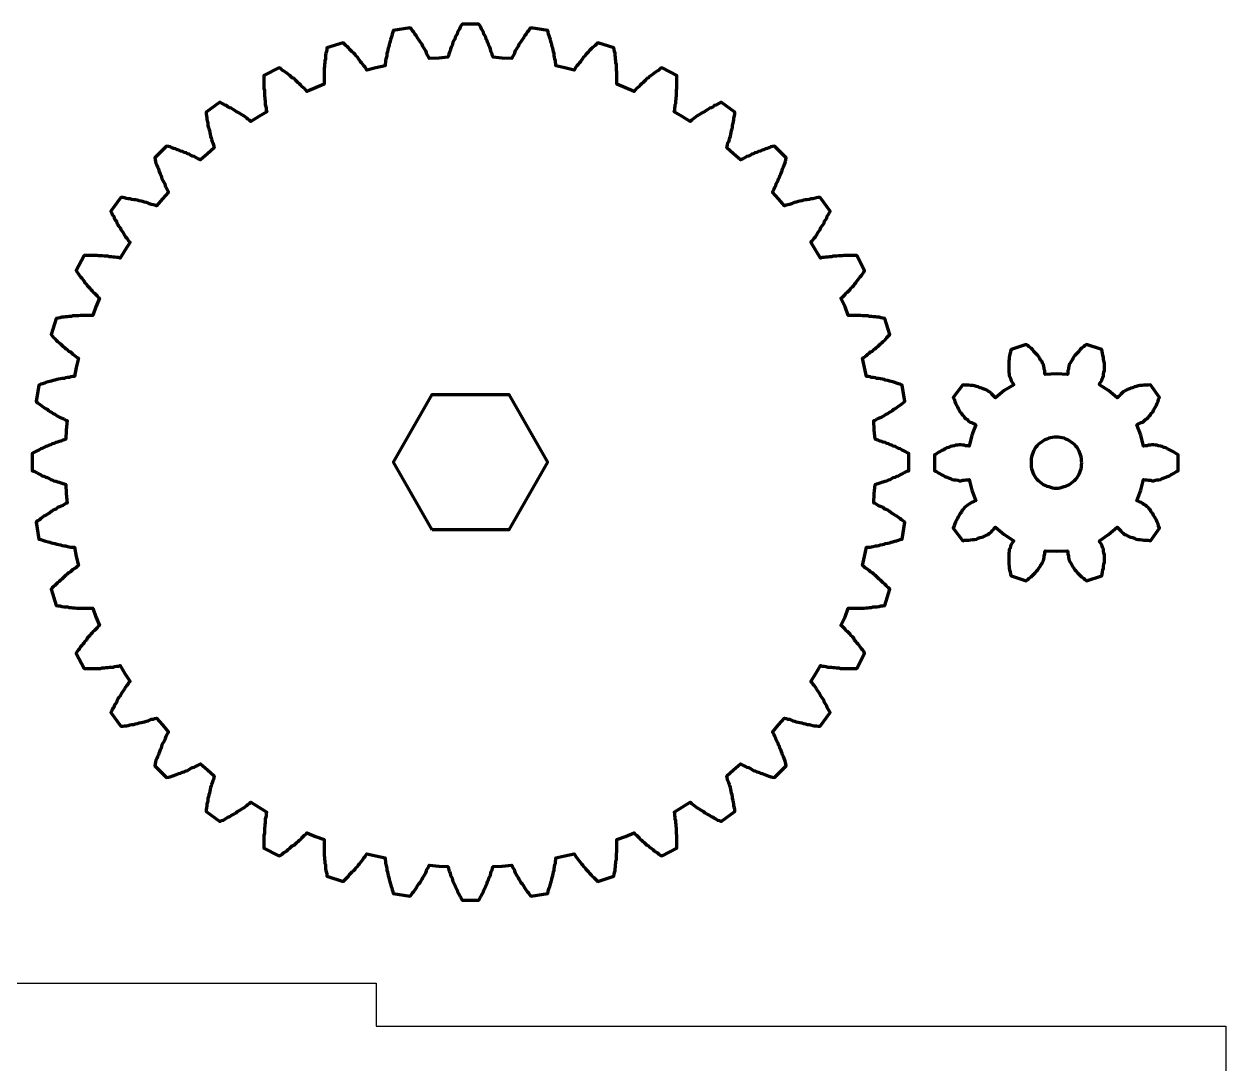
# Model space of a CAD drawing. Header units: millimetres. Extents: x -1288 to -435, y 250 to 901.
# Drawn here: x -782.7 to -671, y 519.5 to 616.2 of the extents above; entities that cross this region are included whole.
import ezdxf

# ---------------------------------------------------------------- set-up
doc = ezdxf.new("R2010")
doc.units = ezdxf.units.MM
doc.header["$MEASUREMENT"] = 0
for name, color, linetype, true_color in [('2D', 1, 'Continuous', 0xff0000), ('Layer 4', 18, 'Continuous', 0x000000), ('Predefinito', 18, 'Continuous', 0x000000)]:
    doc.layers.add(name, color=color, linetype=linetype, true_color=true_color)

msp = doc.modelspace()

# ---------------------------------------------------------------- linework, layer by layer
at = {"layer": '2D', "lineweight": 70}
msp.add_lwpolyline([(-744.8, 569.15), (-748.37, 575.45), (-744.8, 581.75), (-737.65, 581.75), (-734.07, 575.45), (-737.65, 569.15), (-744.8, 569.15)], dxfattribs=at)
msp.add_open_spline([(-684.41, 575.37), (-684.41, 574.9), (-684.54, 574.42), (-684.84, 574.03), (-685.14, 573.6), (-685.58, 573.3), (-686.05, 573.17), (-686.53, 572.99), (-687, 572.99), (-687.48, 573.17), (-687.96, 573.3), (-688.39, 573.6), (-688.69, 574.03), (-688.99, 574.42), (-689.12, 574.9), (-689.12, 575.37), (-689.12, 575.89), (-688.99, 576.37), (-688.69, 576.8), (-688.39, 577.19), (-687.96, 577.49), (-687.48, 577.67), (-687, 577.8), (-686.53, 577.8), (-686.05, 577.67), (-685.58, 577.49), (-685.14, 577.19), (-684.84, 576.8), (-684.54, 576.37), (-684.41, 575.89), (-684.41, 575.37)], degree=3, knots=[0, 0, 0, 0, 1.1, 1.1, 1.1, 2.2, 2.2, 2.2, 3.3, 3.3, 3.3, 4.4, 4.4, 4.4, 5.5, 5.5, 5.5, 6.6, 6.6, 6.6, 7.7, 7.7, 7.7, 8.8, 8.8, 8.8, 9.9, 9.9, 9.9, 11, 11, 11, 11], dxfattribs=at)
at = {"layer": 'Layer 4', "color": 18, "lineweight": 70, "true_color": 0x010101}
for points in [[(-744.17, 613), (-745.06, 612.96), (-745.1, 613.09), (-745.18, 613.21), (-745.27, 613.38), (-745.31, 613.51), (-745.39, 613.68), (-745.48, 613.81), (-745.56, 613.98), (-745.65, 614.1), (-745.73, 614.27), (-745.82, 614.4), (-745.9, 614.53), (-746.03, 614.7), (-746.11, 614.82), (-746.2, 614.99), (-746.28, 615.12), (-746.41, 615.25), (-746.5, 615.42), (-746.62, 615.54), (-746.71, 615.71), (-746.83, 615.84), (-748.4, 615.59), (-748.44, 615.42), (-748.49, 615.25), (-748.53, 615.08), (-748.61, 614.91), (-748.65, 614.74), (-748.7, 614.57), (-748.74, 614.4), (-748.78, 614.27), (-748.82, 614.06), (-748.87, 613.93), (-748.91, 613.77), (-748.95, 613.6), (-748.99, 613.43), (-748.99, 613.26), (-749.04, 613.09), (-749.08, 612.92), (-749.12, 612.75), (-749.12, 612.62), (-749.16, 612.45), (-749.16, 612.28), (-750.01, 612.11)], [(-738.28, 613), (-739.13, 613.09), (-739.17, 613.21), (-739.21, 613.38), (-739.3, 613.55), (-739.34, 613.68), (-739.38, 613.85), (-739.43, 614.02), (-739.51, 614.19), (-739.55, 614.32), (-739.64, 614.48), (-739.68, 614.65), (-739.76, 614.78), (-739.81, 614.95), (-739.89, 615.12), (-739.98, 615.25), (-740.02, 615.42), (-740.1, 615.59), (-740.19, 615.71), (-740.27, 615.88), (-740.36, 616.05), (-740.44, 616.18), (-742.01, 616.18), (-742.09, 616.05), (-742.18, 615.88), (-742.26, 615.71), (-742.35, 615.59), (-742.43, 615.42), (-742.47, 615.25), (-742.56, 615.12), (-742.64, 614.95), (-742.69, 614.78), (-742.77, 614.65), (-742.86, 614.48), (-742.9, 614.32), (-742.94, 614.19), (-743.02, 614.02), (-743.07, 613.85), (-743.11, 613.68), (-743.19, 613.55), (-743.24, 613.38), (-743.28, 613.21), (-743.32, 613.09), (-744.17, 613)], [(-732.44, 612.11), (-733.29, 612.28), (-733.29, 612.45), (-733.33, 612.62), (-733.33, 612.75), (-733.37, 612.92), (-733.41, 613.09), (-733.46, 613.26), (-733.46, 613.43), (-733.5, 613.6), (-733.54, 613.77), (-733.58, 613.93), (-733.63, 614.06), (-733.67, 614.27), (-733.71, 614.4), (-733.75, 614.57), (-733.8, 614.74), (-733.84, 614.91), (-733.92, 615.08), (-733.96, 615.25), (-734.01, 615.42), (-734.05, 615.59), (-735.62, 615.84), (-735.74, 615.71), (-735.83, 615.54), (-735.95, 615.42), (-736.04, 615.25), (-736.17, 615.12), (-736.25, 614.99), (-736.34, 614.82), (-736.42, 614.7), (-736.55, 614.53), (-736.63, 614.4), (-736.72, 614.27), (-736.8, 614.1), (-736.89, 613.98), (-736.97, 613.81), (-737.06, 613.68), (-737.14, 613.51), (-737.18, 613.38), (-737.27, 613.21), (-737.35, 613.09), (-737.39, 612.96), (-738.28, 613)], [(-750.01, 612.11), (-750.86, 611.9), (-750.94, 612.03), (-751.02, 612.16), (-751.15, 612.28), (-751.24, 612.41), (-751.32, 612.54), (-751.45, 612.66), (-751.53, 612.83), (-751.66, 612.96), (-751.74, 613.09), (-751.87, 613.21), (-751.96, 613.34), (-752.08, 613.47), (-752.21, 613.6), (-752.34, 613.72), (-752.47, 613.85), (-752.55, 613.98), (-752.68, 614.1), (-752.8, 614.19), (-752.93, 614.32), (-753.06, 614.44), (-754.58, 613.98), (-754.58, 613.81), (-754.62, 613.64), (-754.67, 613.47), (-754.71, 613.26), (-754.71, 612.92), (-754.75, 612.75), (-754.75, 612.58), (-754.79, 612.41), (-754.79, 612.24), (-754.84, 612.07), (-754.84, 610.59), (-755.64, 610.25)], [(-726.81, 610.25), (-727.61, 610.59), (-727.61, 611.73), (-727.66, 611.9), (-727.66, 612.41), (-727.7, 612.58), (-727.7, 612.75), (-727.74, 612.92), (-727.74, 613.09), (-727.78, 613.26), (-727.78, 613.47), (-727.83, 613.64), (-727.87, 613.81), (-727.91, 613.98), (-729.39, 614.44), (-729.52, 614.32), (-729.65, 614.19), (-729.77, 614.1), (-729.9, 613.98), (-730.03, 613.85), (-730.16, 613.72), (-730.24, 613.6), (-730.37, 613.47), (-730.49, 613.34), (-730.58, 613.21), (-730.71, 613.09), (-730.79, 612.96), (-730.92, 612.83), (-731, 612.66), (-731.13, 612.54), (-731.21, 612.41), (-731.34, 612.28), (-731.43, 612.16), (-731.51, 612.03), (-731.59, 611.9), (-732.44, 612.11)], [(-755.64, 610.25), (-756.44, 609.91), (-756.53, 610.04), (-756.66, 610.17), (-756.78, 610.29), (-756.91, 610.38), (-756.99, 610.51), (-757.12, 610.63), (-757.25, 610.72), (-757.38, 610.84), (-757.5, 610.97), (-757.63, 611.1), (-757.8, 611.18), (-757.93, 611.31), (-758.01, 611.39), (-758.18, 611.52), (-758.31, 611.61), (-758.43, 611.69), (-758.6, 611.82), (-758.73, 611.9), (-758.86, 612.03), (-759.03, 612.11), (-760.42, 611.39), (-760.42, 610.17), (-760.38, 610.04), (-760.38, 609.49), (-760.34, 609.32), (-760.34, 609.19), (-760.3, 609.02), (-760.3, 608.69), (-760.25, 608.52), (-760.21, 608.35), (-760.21, 608.18), (-760.17, 608.01), (-760.89, 607.58)], [(-721.56, 607.58), (-722.28, 608.01), (-722.24, 608.18), (-722.24, 608.35), (-722.2, 608.52), (-722.2, 608.69), (-722.15, 608.81), (-722.15, 609.02), (-722.11, 609.19), (-722.11, 609.32), (-722.07, 609.49), (-722.07, 610.04), (-722.03, 610.17), (-722.03, 611.39), (-723.42, 612.11), (-723.59, 612.03), (-723.72, 611.9), (-723.85, 611.82), (-724.02, 611.69), (-724.14, 611.61), (-724.27, 611.52), (-724.44, 611.39), (-724.57, 611.31), (-724.69, 611.18), (-724.82, 611.1), (-724.95, 610.97), (-725.08, 610.84), (-725.2, 610.72), (-725.33, 610.63), (-725.46, 610.51), (-725.54, 610.38), (-725.67, 610.29), (-725.79, 610.17), (-725.92, 610.04), (-726.01, 609.91), (-726.81, 610.25)], [(-760.89, 607.58), (-761.65, 607.12), (-761.78, 607.25), (-761.91, 607.33), (-762.03, 607.42), (-762.16, 607.54), (-762.29, 607.63), (-762.41, 607.71), (-762.58, 607.8), (-762.71, 607.88), (-762.88, 607.97), (-763.01, 608.05), (-763.13, 608.13), (-763.3, 608.22), (-763.47, 608.35), (-763.6, 608.39), (-763.77, 608.47), (-763.89, 608.6), (-764.06, 608.64), (-764.19, 608.73), (-764.36, 608.81), (-764.53, 608.9), (-765.8, 607.97), (-765.8, 607.8), (-765.76, 607.63), (-765.72, 607.42), (-765.72, 607.29), (-765.67, 607.08), (-765.63, 606.95), (-765.63, 606.74), (-765.59, 606.57), (-765.55, 606.44), (-765.5, 606.27), (-765.46, 606.1), (-765.42, 605.93), (-765.38, 605.76), (-765.33, 605.59), (-765.29, 605.43), (-765.25, 605.26), (-765.17, 605.13), (-765.12, 604.96), (-765.08, 604.79), (-765.04, 604.66), (-765.67, 604.11)], [(-716.78, 604.11), (-717.41, 604.66), (-717.37, 604.79), (-717.33, 604.96), (-717.29, 605.13), (-717.2, 605.26), (-717.16, 605.43), (-717.12, 605.59), (-717.07, 605.76), (-717.03, 605.93), (-716.99, 606.1), (-716.95, 606.27), (-716.9, 606.44), (-716.86, 606.57), (-716.86, 606.74), (-716.82, 606.95), (-716.78, 607.08), (-716.74, 607.29), (-716.74, 607.42), (-716.69, 607.63), (-716.65, 607.8), (-716.65, 607.97), (-717.92, 608.9), (-718.09, 608.81), (-718.26, 608.73), (-718.39, 608.64), (-718.56, 608.6), (-718.68, 608.47), (-718.85, 608.39), (-718.98, 608.35), (-719.15, 608.22), (-719.32, 608.13), (-719.44, 608.05), (-719.57, 607.97), (-719.74, 607.88), (-719.87, 607.8), (-720.04, 607.71), (-720.16, 607.63), (-720.29, 607.54), (-720.42, 607.42), (-720.55, 607.33), (-720.67, 607.25), (-720.8, 607.12), (-721.56, 607.58)], [(-765.67, 604.11), (-766.31, 603.56), (-766.48, 603.61), (-766.6, 603.69), (-766.77, 603.77), (-766.9, 603.86), (-767.07, 603.9), (-767.24, 603.99), (-767.37, 604.07), (-767.54, 604.11), (-767.66, 604.2), (-767.83, 604.24), (-768, 604.32), (-768.17, 604.37), (-768.34, 604.45), (-768.47, 604.49), (-768.64, 604.58), (-768.81, 604.62), (-768.98, 604.66), (-769.14, 604.75), (-769.31, 604.79), (-769.48, 604.83), (-770.58, 603.73), (-770.54, 603.56), (-770.5, 603.39), (-770.46, 603.22), (-770.37, 603.05), (-770.33, 602.89), (-770.24, 602.72), (-770.2, 602.55), (-770.12, 602.42), (-770.08, 602.25), (-769.99, 602.08), (-769.95, 601.91), (-769.91, 601.78), (-769.82, 601.62), (-769.74, 601.49), (-769.65, 601.32), (-769.61, 601.15), (-769.53, 601.02), (-769.44, 600.85), (-769.4, 600.73), (-769.31, 600.56), (-769.86, 599.92)], [(-712.59, 599.92), (-713.14, 600.56), (-713.05, 600.73), (-713.01, 600.85), (-712.93, 601.02), (-712.84, 601.15), (-712.8, 601.32), (-712.71, 601.49), (-712.63, 601.62), (-712.59, 601.78), (-712.5, 601.91), (-712.46, 602.08), (-712.38, 602.25), (-712.33, 602.42), (-712.25, 602.55), (-712.21, 602.72), (-712.12, 602.89), (-712.08, 603.05), (-711.99, 603.22), (-711.95, 603.39), (-711.91, 603.56), (-711.87, 603.73), (-712.97, 604.83), (-713.14, 604.79), (-713.31, 604.75), (-713.48, 604.66), (-713.64, 604.62), (-713.81, 604.58), (-713.98, 604.49), (-714.11, 604.45), (-714.28, 604.37), (-714.45, 604.32), (-714.62, 604.24), (-714.79, 604.2), (-714.91, 604.11), (-715.08, 604.07), (-715.21, 603.99), (-715.38, 603.9), (-715.55, 603.86), (-715.68, 603.77), (-715.85, 603.69), (-715.97, 603.61), (-716.14, 603.56), (-716.78, 604.11)], [(-769.86, 599.92), (-770.41, 599.29), (-770.58, 599.33), (-770.71, 599.37), (-770.88, 599.41), (-771.05, 599.46), (-771.18, 599.54), (-771.35, 599.58), (-771.52, 599.63), (-771.68, 599.67), (-771.85, 599.71), (-772.02, 599.75), (-772.19, 599.8), (-772.36, 599.84), (-772.49, 599.84), (-772.7, 599.88), (-772.87, 599.92), (-773.04, 599.92), (-773.21, 599.96), (-773.38, 600.01), (-773.55, 600.05), (-773.72, 600.05), (-774.65, 598.78), (-774.56, 598.61), (-774.52, 598.44), (-774.39, 598.31), (-774.35, 598.14), (-774.27, 598.02), (-774.14, 597.85), (-774.1, 597.68), (-774.01, 597.55), (-773.93, 597.38), (-773.8, 597.25), (-773.72, 597.09), (-773.63, 596.96), (-773.55, 596.83), (-773.46, 596.66), (-773.38, 596.54), (-773.29, 596.41), (-773.17, 596.28), (-773.08, 596.15), (-773, 596.03), (-772.87, 595.9), (-773.34, 595.14)], [(-709.12, 595.14), (-709.58, 595.9), (-709.45, 596.03), (-709.37, 596.15), (-709.28, 596.28), (-709.16, 596.41), (-709.07, 596.54), (-708.99, 596.66), (-708.9, 596.83), (-708.82, 596.96), (-708.73, 597.09), (-708.65, 597.25), (-708.56, 597.38), (-708.44, 597.55), (-708.35, 597.68), (-708.31, 597.85), (-708.18, 598.02), (-708.1, 598.14), (-708.06, 598.31), (-707.97, 598.44), (-707.89, 598.61), (-707.8, 598.78), (-708.73, 600.05), (-708.9, 600.05), (-709.07, 600.01), (-709.28, 599.96), (-709.41, 599.92), (-709.62, 599.92), (-709.75, 599.88), (-709.96, 599.84), (-710.09, 599.84), (-710.26, 599.8), (-710.43, 599.75), (-710.6, 599.71), (-710.77, 599.67), (-710.94, 599.63), (-711.11, 599.58), (-711.27, 599.54), (-711.4, 599.46), (-711.57, 599.41), (-711.74, 599.37), (-711.87, 599.33), (-712.04, 599.29), (-712.59, 599.92)], [(-773.34, 595.14), (-773.8, 594.42), (-773.93, 594.46), (-774.1, 594.46), (-774.27, 594.5), (-774.44, 594.5), (-774.61, 594.55), (-774.77, 594.55), (-774.94, 594.59), (-775.24, 594.59), (-775.45, 594.63), (-775.79, 594.63), (-775.92, 594.67), (-777.15, 594.67), (-777.87, 593.28), (-777.78, 593.11), (-777.7, 592.98), (-777.57, 592.81), (-777.48, 592.68), (-777.36, 592.56), (-777.27, 592.43), (-777.15, 592.26), (-777.06, 592.13), (-776.93, 592.01), (-776.85, 591.88), (-776.72, 591.75), (-776.6, 591.62), (-776.51, 591.5), (-776.38, 591.37), (-776.3, 591.24), (-776.17, 591.16), (-776.04, 591.03), (-775.92, 590.9), (-775.83, 590.78), (-775.71, 590.69), (-776.04, 589.89)], [(-706.41, 589.89), (-706.79, 590.69), (-706.66, 590.78), (-706.53, 590.9), (-706.41, 591.03), (-706.32, 591.16), (-706.19, 591.24), (-706.07, 591.37), (-705.94, 591.5), (-705.86, 591.62), (-705.73, 591.75), (-705.6, 591.88), (-705.52, 592.01), (-705.39, 592.13), (-705.31, 592.26), (-705.18, 592.43), (-705.09, 592.56), (-705.01, 592.68), (-704.88, 592.81), (-704.76, 592.98), (-704.67, 593.11), (-704.59, 593.28), (-705.31, 594.67), (-706.53, 594.67), (-706.66, 594.63), (-707, 594.63), (-707.21, 594.59), (-707.51, 594.59), (-707.68, 594.55), (-707.85, 594.55), (-708.01, 594.5), (-708.18, 594.5), (-708.35, 594.46), (-708.52, 594.46), (-708.69, 594.42), (-709.12, 595.14)], [(-776.04, 589.89), (-776.34, 589.08), (-777.48, 589.08), (-777.65, 589.04), (-778.2, 589.04), (-778.33, 589), (-778.54, 589), (-778.67, 588.96), (-778.88, 588.96), (-779.01, 588.92), (-779.22, 588.92), (-779.39, 588.87), (-779.56, 588.83), (-779.73, 588.79), (-780.19, 587.31), (-780.11, 587.18), (-779.98, 587.05), (-779.85, 586.93), (-779.73, 586.8), (-779.6, 586.67), (-779.47, 586.54), (-779.35, 586.46), (-779.22, 586.33), (-779.09, 586.21), (-778.97, 586.12), (-778.84, 585.99), (-778.71, 585.91), (-778.59, 585.78), (-778.42, 585.7), (-778.29, 585.57), (-778.2, 585.49), (-778.03, 585.36), (-777.91, 585.27), (-777.78, 585.19), (-777.65, 585.11), (-777.87, 584.26)], [(-704.59, 584.26), (-704.8, 585.11), (-704.67, 585.19), (-704.54, 585.27), (-704.42, 585.36), (-704.29, 585.49), (-704.16, 585.57), (-704.04, 585.7), (-703.87, 585.78), (-703.74, 585.91), (-703.61, 585.99), (-703.48, 586.12), (-703.36, 586.21), (-703.23, 586.33), (-703.1, 586.46), (-702.98, 586.54), (-702.85, 586.67), (-702.72, 586.8), (-702.6, 586.93), (-702.51, 587.05), (-702.38, 587.18), (-702.26, 587.31), (-702.72, 588.79), (-702.89, 588.83), (-703.06, 588.87), (-703.23, 588.92), (-703.44, 588.92), (-703.57, 588.96), (-703.78, 588.96), (-703.95, 589), (-704.12, 589), (-704.29, 589.04), (-704.8, 589.04), (-704.97, 589.08), (-706.11, 589.08), (-706.41, 589.89)], [(-686.75, 583.67), (-687.8, 583.59), (-687.85, 583.76), (-687.85, 583.93), (-687.89, 584.05), (-687.89, 584.22), (-687.93, 584.35), (-687.97, 584.52), (-688.06, 584.64), (-688.1, 584.81), (-688.23, 584.94), (-688.31, 585.07), (-688.4, 585.24), (-688.48, 585.36), (-688.61, 585.49), (-688.74, 585.62), (-688.86, 585.75), (-688.99, 585.91), (-689.12, 586.04), (-689.29, 586.17), (-689.41, 586.3), (-689.58, 586.38), (-690.98, 585.91), (-691.02, 585.75), (-691.06, 585.58), (-691.11, 585.36), (-691.15, 585.19), (-691.15, 585.03), (-691.19, 584.86), (-691.19, 583.8), (-691.15, 583.63), (-691.15, 583.46), (-691.06, 583.33), (-691.02, 583.2), (-690.98, 583.04), (-690.89, 582.91), (-690.81, 582.78), (-690.72, 582.65), (-691.61, 582.1)], [(-681.92, 582.1), (-682.77, 582.65), (-682.72, 582.78), (-682.64, 582.91), (-682.55, 583.04), (-682.51, 583.2), (-682.43, 583.33), (-682.39, 583.46), (-682.39, 583.63), (-682.34, 583.8), (-682.3, 583.97), (-682.3, 584.64), (-682.34, 584.86), (-682.39, 585.03), (-682.39, 585.19), (-682.43, 585.36), (-682.47, 585.58), (-682.51, 585.75), (-682.55, 585.91), (-683.95, 586.38), (-684.12, 586.3), (-684.25, 586.17), (-684.42, 586.04), (-684.54, 585.91), (-684.67, 585.75), (-684.8, 585.62), (-684.93, 585.49), (-685.05, 585.36), (-685.14, 585.24), (-685.22, 585.07), (-685.31, 584.94), (-685.39, 584.81), (-685.48, 584.64), (-685.56, 584.52), (-685.6, 584.35), (-685.64, 584.22), (-685.64, 584.05), (-685.69, 583.93), (-685.69, 583.76), (-685.73, 583.59), (-686.75, 583.67)], [(-777.87, 584.26), (-778.03, 583.41), (-778.2, 583.41), (-778.37, 583.37), (-778.54, 583.33), (-778.67, 583.33), (-778.88, 583.29), (-779.01, 583.24), (-779.18, 583.24), (-779.35, 583.2), (-779.52, 583.16), (-779.69, 583.12), (-779.85, 583.07), (-780.02, 583.03), (-780.19, 582.99), (-780.32, 582.95), (-780.49, 582.9), (-780.7, 582.86), (-780.83, 582.78), (-781, 582.73), (-781.17, 582.69), (-781.34, 582.61), (-781.59, 581.08), (-781.46, 580.96), (-781.29, 580.83), (-781.17, 580.75), (-781.04, 580.66), (-780.87, 580.53), (-780.74, 580.45), (-780.57, 580.36), (-780.45, 580.24), (-780.32, 580.15), (-780.15, 580.07), (-780.02, 579.98), (-779.85, 579.9), (-779.73, 579.81), (-779.6, 579.73), (-779.43, 579.64), (-779.26, 579.56), (-779.13, 579.52), (-779.01, 579.43), (-778.84, 579.35), (-778.71, 579.31), (-778.8, 578.42)], [(-703.7, 578.42), (-703.74, 579.31), (-703.61, 579.35), (-703.44, 579.43), (-703.32, 579.52), (-703.19, 579.56), (-703.02, 579.64), (-702.85, 579.73), (-702.72, 579.81), (-702.6, 579.9), (-702.43, 579.98), (-702.3, 580.07), (-702.13, 580.15), (-702, 580.24), (-701.88, 580.36), (-701.71, 580.45), (-701.58, 580.53), (-701.45, 580.66), (-701.28, 580.75), (-701.16, 580.83), (-700.99, 580.96), (-700.86, 581.08), (-701.11, 582.61), (-701.28, 582.69), (-701.45, 582.73), (-701.62, 582.78), (-701.79, 582.86), (-701.96, 582.9), (-702.13, 582.95), (-702.26, 582.99), (-702.43, 583.03), (-702.64, 583.07), (-702.77, 583.12), (-702.93, 583.16), (-703.1, 583.2), (-703.27, 583.24), (-703.44, 583.24), (-703.57, 583.29), (-703.78, 583.33), (-703.95, 583.33), (-704.08, 583.37), (-704.25, 583.41), (-704.42, 583.41), (-704.59, 584.26)], [(-691.61, 582.1), (-692.42, 581.43), (-692.54, 581.55), (-692.63, 581.64), (-692.76, 581.77), (-692.84, 581.85), (-692.97, 581.98), (-693.1, 582.06), (-693.22, 582.15), (-693.39, 582.19), (-693.56, 582.27), (-693.69, 582.32), (-693.86, 582.36), (-694.03, 582.44), (-694.2, 582.49), (-694.37, 582.53), (-694.53, 582.57), (-694.75, 582.57), (-694.92, 582.61), (-695.3, 582.61), (-695.47, 582.65), (-696.35, 581.47), (-696.27, 581.3), (-696.19, 581.09), (-696.14, 580.92), (-696.06, 580.75), (-695.97, 580.58), (-695.89, 580.45), (-695.8, 580.28), (-695.72, 580.11), (-695.59, 579.99), (-695.51, 579.86), (-695.38, 579.73), (-695.3, 579.61), (-695.17, 579.48), (-695.04, 579.4), (-694.92, 579.27), (-694.79, 579.18), (-694.66, 579.14), (-694.53, 579.06), (-694.37, 579.01), (-694.24, 578.93), (-694.62, 577.96)], [(-678.91, 577.96), (-679.29, 578.93), (-679.17, 579.01), (-679, 579.06), (-678.87, 579.14), (-678.74, 579.18), (-678.62, 579.27), (-678.49, 579.4), (-678.36, 579.48), (-678.24, 579.61), (-678.15, 579.73), (-678.02, 579.86), (-677.94, 579.99), (-677.81, 580.11), (-677.73, 580.28), (-677.64, 580.45), (-677.56, 580.58), (-677.47, 580.75), (-677.39, 580.92), (-677.3, 581.09), (-677.26, 581.3), (-677.18, 581.47), (-678.02, 582.65), (-678.24, 582.61), (-678.62, 582.61), (-678.79, 582.57), (-679, 582.57), (-679.17, 582.53), (-679.34, 582.49), (-679.51, 582.44), (-679.68, 582.36), (-679.84, 582.32), (-679.97, 582.27), (-680.14, 582.19), (-680.27, 582.15), (-680.44, 582.06), (-680.56, 581.98), (-680.69, 581.85), (-680.78, 581.77), (-680.86, 581.64), (-680.99, 581.55), (-681.11, 581.43), (-681.92, 582.1)], [(-778.8, 578.42), (-778.84, 577.57), (-779.01, 577.53), (-779.13, 577.49), (-779.3, 577.4), (-779.47, 577.36), (-779.6, 577.32), (-779.77, 577.27), (-779.94, 577.19), (-780.11, 577.15), (-780.24, 577.06), (-780.4, 577.02), (-780.57, 576.94), (-780.7, 576.89), (-780.87, 576.81), (-781.04, 576.72), (-781.17, 576.68), (-781.34, 576.55), (-781.51, 576.51), (-781.63, 576.43), (-781.8, 576.34), (-781.97, 576.26), (-781.97, 574.65), (-781.8, 574.61), (-781.63, 574.52), (-781.51, 574.44), (-781.34, 574.35), (-781.17, 574.27), (-781.04, 574.18), (-780.87, 574.14), (-780.7, 574.06), (-780.57, 574.01), (-780.4, 573.93), (-780.24, 573.84), (-780.11, 573.8), (-779.94, 573.72), (-779.77, 573.68), (-779.6, 573.63), (-779.47, 573.59), (-779.3, 573.51), (-779.13, 573.46), (-779.01, 573.42), (-778.84, 573.38), (-778.8, 572.53)], [(-703.7, 572.53), (-703.61, 573.38), (-703.44, 573.42), (-703.32, 573.46), (-703.15, 573.51), (-702.98, 573.59), (-702.85, 573.63), (-702.68, 573.68), (-702.51, 573.72), (-702.38, 573.8), (-702.21, 573.84), (-702.05, 573.93), (-701.92, 574.01), (-701.75, 574.06), (-701.58, 574.14), (-701.45, 574.18), (-701.28, 574.27), (-701.11, 574.35), (-700.94, 574.44), (-700.82, 574.52), (-700.65, 574.61), (-700.48, 574.65), (-700.48, 576.26), (-700.65, 576.34), (-700.82, 576.43), (-700.94, 576.51), (-701.11, 576.55), (-701.28, 576.68), (-701.45, 576.72), (-701.58, 576.81), (-701.75, 576.89), (-701.92, 576.94), (-702.05, 577.02), (-702.21, 577.06), (-702.38, 577.15), (-702.51, 577.19), (-702.68, 577.27), (-702.85, 577.32), (-702.98, 577.36), (-703.15, 577.4), (-703.32, 577.49), (-703.44, 577.53), (-703.61, 577.57), (-703.7, 578.42)], [(-694.62, 577.96), (-694.87, 576.94), (-695.04, 576.98), (-695.17, 576.98), (-695.34, 577.02), (-695.47, 577.02), (-695.64, 577.07), (-695.8, 577.07), (-695.93, 577.02), (-696.1, 577.02), (-696.27, 576.98), (-696.44, 576.94), (-696.61, 576.9), (-696.78, 576.81), (-696.95, 576.77), (-697.12, 576.69), (-697.24, 576.6), (-697.41, 576.52), (-697.58, 576.43), (-697.75, 576.35), (-697.92, 576.22), (-698.09, 576.14), (-698.09, 574.65), (-697.92, 574.57), (-697.75, 574.44), (-697.58, 574.36), (-697.41, 574.27), (-697.24, 574.19), (-697.12, 574.1), (-696.95, 574.06), (-696.78, 573.98), (-696.61, 573.93), (-696.44, 573.85), (-696.27, 573.81), (-696.1, 573.81), (-695.93, 573.76), (-695.8, 573.72), (-695.64, 573.72), (-695.47, 573.76), (-695.34, 573.76), (-695.17, 573.81), (-695.04, 573.81), (-694.87, 573.85), (-694.62, 572.83)], [(-678.91, 572.83), (-678.66, 573.85), (-678.49, 573.81), (-678.36, 573.81), (-678.19, 573.76), (-678.02, 573.76), (-677.9, 573.72), (-677.73, 573.72), (-677.56, 573.76), (-677.43, 573.81), (-677.26, 573.81), (-677.09, 573.85), (-676.92, 573.93), (-676.75, 573.98), (-676.59, 574.06), (-676.42, 574.1), (-676.25, 574.19), (-676.12, 574.27), (-675.95, 574.36), (-675.78, 574.44), (-675.61, 574.57), (-675.44, 574.65), (-675.44, 576.14), (-675.61, 576.22), (-675.78, 576.35), (-675.95, 576.43), (-676.12, 576.52), (-676.25, 576.6), (-676.42, 576.69), (-676.59, 576.77), (-676.75, 576.81), (-676.92, 576.9), (-677.09, 576.94), (-677.26, 576.98), (-677.43, 577.02), (-677.56, 577.02), (-677.73, 577.07), (-677.9, 577.07), (-678.02, 577.02), (-678.19, 577.02), (-678.36, 576.98), (-678.49, 576.98), (-678.66, 576.94), (-678.91, 577.96)], [(-778.8, 572.53), (-778.71, 571.64), (-778.84, 571.6), (-779.01, 571.52), (-779.13, 571.43), (-779.26, 571.35), (-779.43, 571.3), (-779.6, 571.22), (-779.73, 571.09), (-779.85, 571.05), (-780.02, 570.97), (-780.15, 570.88), (-780.32, 570.75), (-780.45, 570.67), (-780.57, 570.59), (-780.74, 570.5), (-780.87, 570.42), (-781.04, 570.29), (-781.17, 570.2), (-781.29, 570.08), (-781.46, 569.99), (-781.59, 569.87), (-781.34, 568.3), (-781.17, 568.26), (-781, 568.21), (-780.83, 568.13), (-780.7, 568.09), (-780.49, 568.05), (-780.32, 568), (-780.19, 567.96), (-780.02, 567.92), (-779.85, 567.88), (-779.69, 567.83), (-779.52, 567.79), (-779.35, 567.75), (-779.18, 567.71), (-779.01, 567.66), (-778.88, 567.66), (-778.67, 567.62), (-778.54, 567.58), (-778.37, 567.54), (-778.03, 567.54), (-777.87, 566.69)], [(-704.59, 566.69), (-704.42, 567.54), (-704.08, 567.54), (-703.95, 567.58), (-703.78, 567.62), (-703.57, 567.66), (-703.44, 567.66), (-703.27, 567.71), (-703.1, 567.75), (-702.93, 567.79), (-702.77, 567.83), (-702.64, 567.88), (-702.43, 567.92), (-702.26, 567.96), (-702.13, 568), (-701.96, 568.05), (-701.79, 568.09), (-701.62, 568.13), (-701.45, 568.21), (-701.28, 568.26), (-701.11, 568.3), (-700.86, 569.87), (-700.99, 569.99), (-701.16, 570.08), (-701.28, 570.2), (-701.45, 570.29), (-701.58, 570.42), (-701.71, 570.5), (-701.88, 570.59), (-702, 570.67), (-702.13, 570.75), (-702.3, 570.88), (-702.43, 570.97), (-702.6, 571.05), (-702.72, 571.09), (-702.85, 571.22), (-703.02, 571.3), (-703.19, 571.35), (-703.32, 571.43), (-703.44, 571.52), (-703.61, 571.6), (-703.74, 571.64), (-703.7, 572.53)], [(-694.62, 572.83), (-694.24, 571.86), (-694.37, 571.82), (-694.53, 571.73), (-694.66, 571.69), (-694.79, 571.61), (-694.92, 571.52), (-695.04, 571.44), (-695.17, 571.31), (-695.3, 571.23), (-695.38, 571.1), (-695.51, 570.97), (-695.59, 570.8), (-695.72, 570.67), (-695.8, 570.5), (-695.89, 570.38), (-695.97, 570.21), (-696.06, 570.04), (-696.14, 569.87), (-696.19, 569.7), (-696.27, 569.53), (-696.35, 569.32), (-695.47, 568.13), (-695.3, 568.18), (-694.92, 568.18), (-694.75, 568.22), (-694.53, 568.26), (-694.37, 568.26), (-694.2, 568.3), (-694.03, 568.39), (-693.86, 568.43), (-693.69, 568.47), (-693.56, 568.52), (-693.39, 568.6), (-693.22, 568.68), (-693.1, 568.73), (-692.97, 568.85), (-692.84, 568.94), (-692.76, 569.07), (-692.63, 569.15), (-692.54, 569.28), (-692.42, 569.4), (-691.61, 568.73)], [(-681.92, 568.73), (-681.11, 569.4), (-680.99, 569.28), (-680.86, 569.15), (-680.78, 569.07), (-680.69, 568.94), (-680.56, 568.85), (-680.44, 568.73), (-680.27, 568.68), (-680.14, 568.6), (-679.97, 568.52), (-679.84, 568.47), (-679.68, 568.43), (-679.51, 568.39), (-679.34, 568.3), (-679.17, 568.26), (-679, 568.26), (-678.79, 568.22), (-678.62, 568.18), (-678.24, 568.18), (-678.02, 568.13), (-677.18, 569.32), (-677.26, 569.53), (-677.3, 569.7), (-677.39, 569.87), (-677.47, 570.04), (-677.56, 570.21), (-677.64, 570.38), (-677.73, 570.5), (-677.81, 570.67), (-677.94, 570.8), (-678.02, 570.97), (-678.15, 571.1), (-678.24, 571.23), (-678.36, 571.31), (-678.49, 571.44), (-678.62, 571.52), (-678.74, 571.61), (-678.87, 571.69), (-679, 571.73), (-679.17, 571.82), (-679.29, 571.86), (-678.91, 572.83)], [(-691.61, 568.73), (-690.72, 568.13), (-690.81, 568.01), (-690.89, 567.88), (-690.98, 567.75), (-691.02, 567.63), (-691.06, 567.46), (-691.15, 567.33), (-691.15, 567.16), (-691.19, 566.99), (-691.19, 565.98), (-691.15, 565.76), (-691.15, 565.59), (-691.11, 565.43), (-691.06, 565.26), (-691.02, 565.04), (-690.98, 564.88), (-689.58, 564.41), (-689.41, 564.54), (-689.29, 564.66), (-689.12, 564.79), (-688.99, 564.92), (-688.86, 565.04), (-688.74, 565.17), (-688.61, 565.3), (-688.48, 565.43), (-688.4, 565.59), (-688.31, 565.72), (-688.23, 565.85), (-688.1, 566.02), (-688.06, 566.14), (-687.97, 566.31), (-687.93, 566.44), (-687.89, 566.61), (-687.89, 566.74), (-687.85, 566.91), (-687.85, 567.08), (-687.8, 567.2), (-686.75, 567.16)], [(-686.75, 567.16), (-685.73, 567.2), (-685.69, 567.08), (-685.69, 566.91), (-685.64, 566.74), (-685.64, 566.61), (-685.6, 566.44), (-685.56, 566.31), (-685.48, 566.14), (-685.39, 566.02), (-685.31, 565.85), (-685.22, 565.72), (-685.14, 565.59), (-685.05, 565.43), (-684.93, 565.3), (-684.8, 565.17), (-684.67, 565.04), (-684.54, 564.92), (-684.42, 564.79), (-684.25, 564.66), (-684.12, 564.54), (-683.95, 564.41), (-682.55, 564.88), (-682.51, 565.04), (-682.47, 565.26), (-682.43, 565.43), (-682.39, 565.59), (-682.39, 565.76), (-682.34, 565.98), (-682.3, 566.14), (-682.3, 566.82), (-682.34, 566.99), (-682.39, 567.16), (-682.39, 567.33), (-682.43, 567.46), (-682.51, 567.63), (-682.55, 567.75), (-682.64, 567.88), (-682.72, 568.01), (-682.77, 568.13), (-681.92, 568.73)], [(-777.87, 566.69), (-777.65, 565.84), (-777.78, 565.76), (-777.91, 565.63), (-778.03, 565.55), (-778.2, 565.46), (-778.29, 565.38), (-778.42, 565.25), (-778.59, 565.17), (-778.71, 565.04), (-778.84, 564.95), (-778.97, 564.83), (-779.09, 564.7), (-779.22, 564.57), (-779.35, 564.49), (-779.47, 564.36), (-779.6, 564.24), (-779.73, 564.11), (-779.85, 563.98), (-779.98, 563.9), (-780.11, 563.77), (-780.19, 563.64), (-779.73, 562.12), (-779.56, 562.08), (-779.39, 562.08), (-779.22, 562.03), (-779.01, 561.99), (-778.67, 561.99), (-778.54, 561.95), (-778.33, 561.95), (-778.2, 561.91), (-777.99, 561.91), (-777.82, 561.86), (-776.34, 561.86), (-776.04, 561.06)], [(-706.41, 561.06), (-706.11, 561.86), (-704.63, 561.86), (-704.46, 561.91), (-704.29, 561.91), (-704.12, 561.95), (-703.95, 561.95), (-703.78, 561.99), (-703.44, 561.99), (-703.23, 562.03), (-703.06, 562.08), (-702.89, 562.08), (-702.72, 562.12), (-702.26, 563.64), (-702.38, 563.77), (-702.51, 563.9), (-702.6, 563.98), (-702.72, 564.11), (-702.85, 564.24), (-702.98, 564.36), (-703.1, 564.49), (-703.23, 564.57), (-703.36, 564.7), (-703.48, 564.83), (-703.61, 564.95), (-703.74, 565.04), (-703.87, 565.17), (-704.04, 565.25), (-704.16, 565.38), (-704.29, 565.46), (-704.42, 565.55), (-704.54, 565.63), (-704.67, 565.76), (-704.8, 565.84), (-704.59, 566.69)], [(-776.04, 561.06), (-775.71, 560.26), (-775.83, 560.17), (-775.92, 560.04), (-776.04, 559.92), (-776.17, 559.79), (-776.3, 559.71), (-776.38, 559.58), (-776.51, 559.45), (-776.6, 559.32), (-776.72, 559.2), (-776.85, 559.07), (-776.93, 558.9), (-777.06, 558.77), (-777.15, 558.65), (-777.27, 558.52), (-777.36, 558.39), (-777.48, 558.27), (-777.57, 558.1), (-777.7, 557.97), (-777.78, 557.84), (-777.87, 557.67), (-777.15, 556.28), (-775.58, 556.28), (-775.45, 556.32), (-775.24, 556.32), (-775.11, 556.36), (-774.94, 556.36), (-774.77, 556.4), (-774.44, 556.4), (-774.27, 556.45), (-774.1, 556.49), (-773.93, 556.49), (-773.8, 556.53), (-773.34, 555.81)], [(-709.12, 555.81), (-708.69, 556.53), (-708.52, 556.49), (-708.35, 556.49), (-708.18, 556.45), (-708.01, 556.4), (-707.68, 556.4), (-707.51, 556.36), (-707.38, 556.36), (-707.21, 556.32), (-707, 556.32), (-706.87, 556.28), (-705.31, 556.28), (-704.59, 557.67), (-704.67, 557.84), (-704.76, 557.97), (-704.88, 558.1), (-705.01, 558.27), (-705.09, 558.39), (-705.18, 558.52), (-705.31, 558.65), (-705.39, 558.77), (-705.52, 558.9), (-705.6, 559.07), (-705.73, 559.2), (-705.86, 559.32), (-705.94, 559.45), (-706.07, 559.58), (-706.19, 559.71), (-706.32, 559.79), (-706.41, 559.92), (-706.53, 560.04), (-706.66, 560.17), (-706.79, 560.26), (-706.41, 561.06)], [(-773.34, 555.81), (-772.87, 555.05), (-773, 554.92), (-773.08, 554.79), (-773.17, 554.67), (-773.29, 554.54), (-773.38, 554.37), (-773.46, 554.24), (-773.55, 554.12), (-773.63, 553.99), (-773.72, 553.82), (-773.8, 553.69), (-773.93, 553.57), (-774.01, 553.4), (-774.1, 553.23), (-774.14, 553.1), (-774.27, 552.93), (-774.35, 552.8), (-774.39, 552.64), (-774.52, 552.47), (-774.56, 552.34), (-774.65, 552.17), (-773.72, 550.9), (-773.55, 550.9), (-773.38, 550.94), (-773.21, 550.94), (-773.04, 550.98), (-772.87, 551.03), (-772.7, 551.07), (-772.49, 551.07), (-772.36, 551.11), (-772.19, 551.15), (-772.02, 551.2), (-771.85, 551.24), (-771.68, 551.28), (-771.52, 551.32), (-771.35, 551.37), (-771.18, 551.41), (-771.05, 551.45), (-770.88, 551.54), (-770.71, 551.54), (-770.58, 551.62), (-770.41, 551.66), (-769.86, 551.03)], [(-712.59, 551.03), (-712.04, 551.66), (-711.87, 551.62), (-711.74, 551.54), (-711.57, 551.54), (-711.4, 551.45), (-711.27, 551.41), (-711.11, 551.37), (-710.94, 551.32), (-710.77, 551.28), (-710.6, 551.24), (-710.43, 551.2), (-710.26, 551.15), (-710.09, 551.11), (-709.96, 551.07), (-709.75, 551.07), (-709.62, 551.03), (-709.41, 550.98), (-709.28, 550.94), (-709.07, 550.94), (-708.9, 550.9), (-708.73, 550.9), (-707.8, 552.17), (-707.89, 552.34), (-707.97, 552.47), (-708.06, 552.64), (-708.1, 552.8), (-708.18, 552.93), (-708.31, 553.1), (-708.35, 553.23), (-708.44, 553.4), (-708.56, 553.57), (-708.65, 553.69), (-708.73, 553.82), (-708.82, 553.99), (-708.9, 554.12), (-708.99, 554.24), (-709.07, 554.37), (-709.16, 554.54), (-709.28, 554.67), (-709.37, 554.79), (-709.45, 554.92), (-709.58, 555.05), (-709.12, 555.81)], [(-769.86, 551.03), (-769.31, 550.35), (-769.4, 550.22), (-769.44, 550.1), (-769.53, 549.93), (-769.61, 549.76), (-769.65, 549.63), (-769.74, 549.46), (-769.82, 549.33), (-769.91, 549.16), (-769.95, 549.04), (-769.99, 548.87), (-770.08, 548.7), (-770.12, 548.53), (-770.2, 548.36), (-770.24, 548.23), (-770.33, 548.06), (-770.37, 547.89), (-770.46, 547.73), (-770.5, 547.56), (-770.54, 547.39), (-770.58, 547.22), (-769.48, 546.12), (-769.31, 546.16), (-769.14, 546.2), (-768.98, 546.24), (-768.81, 546.33), (-768.64, 546.37), (-768.47, 546.45), (-768.34, 546.5), (-768.17, 546.54), (-768, 546.62), (-767.83, 546.67), (-767.66, 546.75), (-767.54, 546.79), (-767.37, 546.88), (-767.24, 546.96), (-767.07, 547.05), (-766.9, 547.09), (-766.77, 547.17), (-766.6, 547.26), (-766.48, 547.3), (-766.31, 547.39), (-765.67, 546.84)], [(-716.78, 546.84), (-716.14, 547.39), (-715.97, 547.3), (-715.85, 547.26), (-715.68, 547.17), (-715.55, 547.09), (-715.38, 547.05), (-715.21, 546.96), (-715.08, 546.88), (-714.91, 546.79), (-714.79, 546.75), (-714.62, 546.67), (-714.45, 546.62), (-714.28, 546.54), (-714.11, 546.5), (-713.98, 546.45), (-713.81, 546.37), (-713.64, 546.33), (-713.48, 546.24), (-713.31, 546.2), (-713.14, 546.16), (-712.97, 546.12), (-711.87, 547.22), (-711.91, 547.39), (-711.95, 547.56), (-711.99, 547.73), (-712.08, 547.89), (-712.12, 548.06), (-712.21, 548.23), (-712.25, 548.36), (-712.33, 548.53), (-712.38, 548.7), (-712.46, 548.87), (-712.5, 549.04), (-712.59, 549.16), (-712.63, 549.33), (-712.71, 549.46), (-712.8, 549.63), (-712.84, 549.76), (-712.93, 549.93), (-713.01, 550.1), (-713.05, 550.22), (-713.14, 550.35), (-712.59, 551.03)], [(-765.67, 546.84), (-765.04, 546.29), (-765.08, 546.12), (-765.12, 545.95), (-765.17, 545.82), (-765.25, 545.65), (-765.29, 545.48), (-765.33, 545.35), (-765.38, 545.19), (-765.42, 545.02), (-765.46, 544.85), (-765.5, 544.68), (-765.55, 544.51), (-765.59, 544.34), (-765.63, 544.17), (-765.63, 544), (-765.67, 543.83), (-765.72, 543.66), (-765.72, 543.49), (-765.76, 543.32), (-765.8, 543.15), (-765.8, 542.98), (-764.53, 542.05), (-764.36, 542.14), (-764.19, 542.18), (-764.06, 542.26), (-763.89, 542.35), (-763.77, 542.43), (-763.6, 542.52), (-763.47, 542.6), (-763.3, 542.69), (-763.13, 542.77), (-763.01, 542.86), (-762.88, 542.98), (-762.71, 543.07), (-762.58, 543.15), (-762.41, 543.24), (-762.29, 543.32), (-762.16, 543.41), (-762.03, 543.53), (-761.91, 543.62), (-761.78, 543.7), (-761.65, 543.83), (-760.89, 543.36)], [(-721.56, 543.36), (-720.8, 543.83), (-720.67, 543.7), (-720.55, 543.62), (-720.42, 543.53), (-720.29, 543.41), (-720.16, 543.32), (-720.04, 543.24), (-719.87, 543.15), (-719.74, 543.07), (-719.57, 542.98), (-719.44, 542.86), (-719.32, 542.77), (-719.15, 542.69), (-718.98, 542.6), (-718.85, 542.52), (-718.68, 542.43), (-718.56, 542.35), (-718.39, 542.26), (-718.26, 542.18), (-718.09, 542.14), (-717.92, 542.05), (-716.65, 542.98), (-716.65, 543.15), (-716.69, 543.32), (-716.74, 543.49), (-716.74, 543.66), (-716.78, 543.83), (-716.82, 544), (-716.86, 544.17), (-716.86, 544.34), (-716.9, 544.51), (-716.95, 544.68), (-716.99, 544.85), (-717.03, 545.02), (-717.07, 545.19), (-717.12, 545.35), (-717.16, 545.48), (-717.2, 545.65), (-717.29, 545.82), (-717.33, 545.95), (-717.37, 546.12), (-717.41, 546.29), (-716.78, 546.84)], [(-760.89, 543.36), (-760.17, 542.9), (-760.21, 542.77), (-760.21, 542.6), (-760.25, 542.43), (-760.3, 542.26), (-760.3, 541.93), (-760.34, 541.76), (-760.34, 541.59), (-760.38, 541.46), (-760.38, 540.91), (-760.42, 540.74), (-760.42, 539.55), (-759.03, 538.84), (-758.86, 538.92), (-758.73, 539), (-758.6, 539.13), (-758.43, 539.22), (-758.31, 539.3), (-758.18, 539.43), (-758.01, 539.55), (-757.93, 539.64), (-757.8, 539.77), (-757.63, 539.85), (-757.5, 539.98), (-757.38, 540.1), (-757.25, 540.19), (-757.12, 540.32), (-756.99, 540.4), (-756.91, 540.53), (-756.78, 540.66), (-756.66, 540.78), (-756.53, 540.87), (-756.44, 540.99), (-755.64, 540.66)], [(-726.81, 540.66), (-726.01, 540.99), (-725.92, 540.87), (-725.79, 540.78), (-725.67, 540.66), (-725.54, 540.53), (-725.46, 540.4), (-725.33, 540.32), (-725.2, 540.19), (-725.08, 540.1), (-724.95, 539.98), (-724.82, 539.85), (-724.69, 539.77), (-724.57, 539.64), (-724.44, 539.55), (-724.27, 539.43), (-724.14, 539.3), (-724.02, 539.22), (-723.85, 539.13), (-723.72, 539), (-723.59, 538.92), (-723.42, 538.84), (-722.03, 539.55), (-722.03, 540.74), (-722.07, 540.91), (-722.07, 541.46), (-722.11, 541.59), (-722.11, 541.76), (-722.15, 541.93), (-722.15, 542.09), (-722.2, 542.26), (-722.2, 542.43), (-722.24, 542.6), (-722.24, 542.77), (-722.28, 542.9), (-721.56, 543.36)], [(-755.64, 540.66), (-754.84, 540.36), (-754.84, 538.84), (-754.79, 538.71), (-754.79, 538.5), (-754.75, 538.37), (-754.75, 538.16), (-754.71, 538.03), (-754.71, 537.65), (-754.67, 537.48), (-754.62, 537.31), (-754.58, 537.14), (-754.58, 536.97), (-753.06, 536.46), (-752.93, 536.59), (-752.8, 536.72), (-752.68, 536.85), (-752.55, 536.97), (-752.47, 537.1), (-752.34, 537.23), (-752.21, 537.35), (-752.08, 537.48), (-751.96, 537.61), (-751.87, 537.73), (-751.74, 537.86), (-751.66, 537.99), (-751.53, 538.12), (-751.45, 538.24), (-751.32, 538.37), (-751.24, 538.5), (-751.15, 538.67), (-751.02, 538.79), (-750.94, 538.92), (-750.86, 539.05), (-750.01, 538.84)], [(-732.44, 538.84), (-731.59, 539.05), (-731.51, 538.92), (-731.43, 538.79), (-731.34, 538.67), (-731.21, 538.5), (-731.13, 538.37), (-731, 538.24), (-730.92, 538.12), (-730.79, 537.99), (-730.71, 537.86), (-730.58, 537.73), (-730.49, 537.61), (-730.37, 537.48), (-730.24, 537.35), (-730.16, 537.23), (-730.03, 537.1), (-729.9, 536.97), (-729.77, 536.85), (-729.65, 536.72), (-729.52, 536.59), (-729.39, 536.46), (-727.91, 536.97), (-727.87, 537.14), (-727.83, 537.31), (-727.78, 537.48), (-727.78, 537.65), (-727.74, 537.82), (-727.74, 538.03), (-727.7, 538.16), (-727.7, 538.37), (-727.66, 538.5), (-727.66, 539.05), (-727.61, 539.22), (-727.61, 540.36), (-726.81, 540.66)], [(-750.01, 538.84), (-749.16, 538.67), (-749.16, 538.5), (-749.12, 538.33), (-749.12, 538.16), (-749.08, 538.03), (-749.04, 537.82), (-748.99, 537.65), (-748.99, 537.52), (-748.95, 537.35), (-748.91, 537.18), (-748.87, 537.01), (-748.82, 536.85), (-748.78, 536.68), (-748.74, 536.51), (-748.7, 536.34), (-748.65, 536.21), (-748.61, 536), (-748.53, 535.87), (-748.49, 535.7), (-748.44, 535.53), (-748.4, 535.36), (-746.83, 535.11), (-746.71, 535.24), (-746.62, 535.41), (-746.5, 535.53), (-746.41, 535.66), (-746.28, 535.83), (-746.2, 535.96), (-746.11, 536.13), (-746.03, 536.25), (-745.9, 536.38), (-745.82, 536.55), (-745.73, 536.68), (-745.65, 536.85), (-745.56, 536.97), (-745.48, 537.1), (-745.39, 537.27), (-745.31, 537.44), (-745.27, 537.57), (-745.18, 537.69), (-745.1, 537.86), (-745.06, 537.99), (-744.17, 537.9)], [(-738.28, 537.9), (-737.39, 537.99), (-737.35, 537.86), (-737.27, 537.69), (-737.18, 537.57), (-737.14, 537.44), (-737.06, 537.27), (-736.97, 537.1), (-736.89, 536.97), (-736.8, 536.85), (-736.72, 536.68), (-736.63, 536.55), (-736.55, 536.38), (-736.42, 536.25), (-736.34, 536.13), (-736.25, 535.96), (-736.17, 535.83), (-736.04, 535.66), (-735.95, 535.53), (-735.83, 535.41), (-735.74, 535.24), (-735.62, 535.11), (-734.05, 535.36), (-734.01, 535.53), (-733.96, 535.7), (-733.92, 535.87), (-733.84, 536), (-733.8, 536.21), (-733.75, 536.34), (-733.71, 536.51), (-733.67, 536.68), (-733.63, 536.85), (-733.58, 537.01), (-733.54, 537.18), (-733.5, 537.35), (-733.46, 537.52), (-733.46, 537.65), (-733.41, 537.82), (-733.37, 538.03), (-733.33, 538.16), (-733.33, 538.33), (-733.29, 538.5), (-733.29, 538.67), (-732.44, 538.84)], [(-744.17, 537.9), (-743.32, 537.86), (-743.28, 537.69), (-743.24, 537.52), (-743.19, 537.4), (-743.11, 537.23), (-743.07, 537.06), (-743.02, 536.93), (-742.94, 536.76), (-742.9, 536.59), (-742.86, 536.46), (-742.77, 536.3), (-742.69, 536.13), (-742.64, 536), (-742.56, 535.83), (-742.47, 535.66), (-742.43, 535.53), (-742.35, 535.36), (-742.26, 535.19), (-742.18, 535.07), (-742.09, 534.9), (-742.01, 534.73), (-740.44, 534.73), (-740.36, 534.9), (-740.27, 535.07), (-740.19, 535.19), (-740.1, 535.36), (-740.02, 535.53), (-739.98, 535.66), (-739.89, 535.83), (-739.81, 536), (-739.76, 536.13), (-739.68, 536.3), (-739.64, 536.46), (-739.55, 536.59), (-739.51, 536.76), (-739.43, 536.93), (-739.38, 537.06), (-739.34, 537.23), (-739.3, 537.4), (-739.21, 537.52), (-739.17, 537.69), (-739.13, 537.86), (-738.28, 537.9)]]:
    msp.add_lwpolyline(points, dxfattribs=at)
at = {"layer": 'Predefinito'}
msp.add_line((-750, 523), (-732, 523), dxfattribs=at)
for points in [[(-790, 523), (-790, 527), (-750, 527), (-750, 523)], [(-732, 523), (-671, 523), (-671, 459), (-695, 459), (-695, 455), (-715, 455), (-715, 459), (-732, 459)]]:
    msp.add_lwpolyline(points, dxfattribs=at)

doc.saveas('drawing.dxf')
